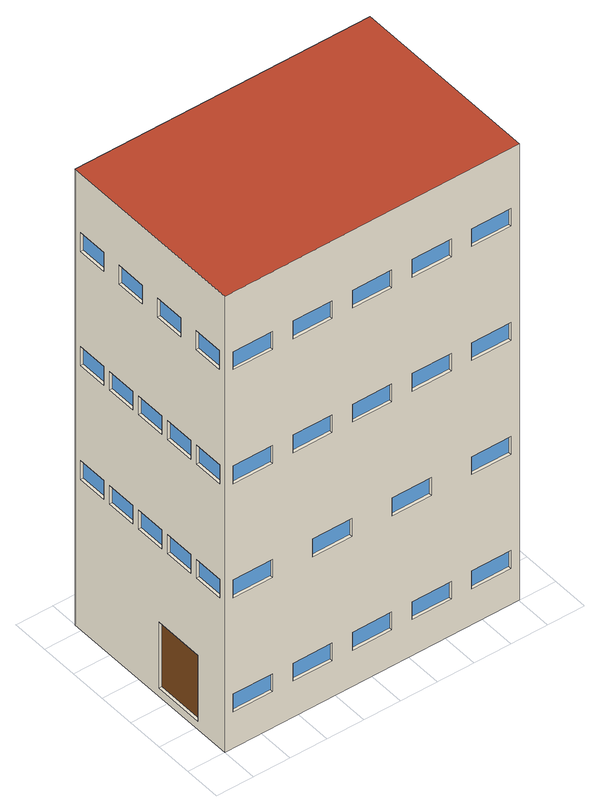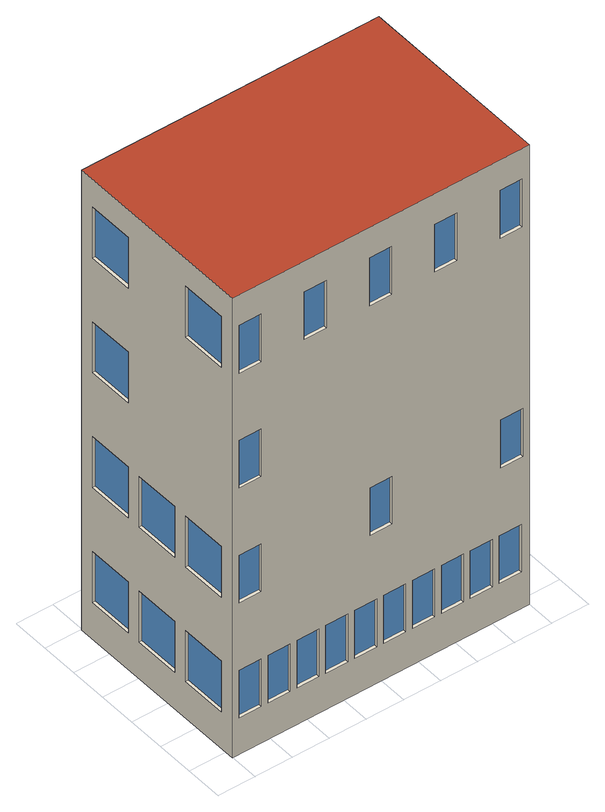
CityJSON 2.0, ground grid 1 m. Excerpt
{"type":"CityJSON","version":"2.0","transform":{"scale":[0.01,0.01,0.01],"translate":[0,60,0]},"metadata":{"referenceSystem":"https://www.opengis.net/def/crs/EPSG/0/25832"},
"CityObjects":{
"building1":{"type":"Building","attributes":{"dateOfConstruction":"2014-01-01","function":"Industrial","roofType":"Flat","storeysAboveGround":4},"geometry":[{"type":"MultiSurface","lod":"3","boundaries":[[[0,1,2,3]],[[4,5,6,7]],[[0,3,5,4],[8,9,10,11],[12,13,14,15],[16,17,18,19],[20,21,22,23],[24,25,26,27],[28,29,30,31],[32,33,34,35],[36,37,38,39],[40,41,42,43],[44,45,46,47],[48,49,50,51],[52,53,54,55],[56,57,58,59],[60,61,62,63],[64,65,66,67],[68,69,70,71],[72,73,74,75],[76,77,78,79],[80,81,82,83]],[[8,84,85,9]],[[8,11,86,84]],[[10,87,86,11]],[[10,9,85,87]],[[12,88,89,13]],[[12,15,90,88]],[[14,91,90,15]],[[14,13,89,91]],[[16,92,93,17]],[[16,19,94,92]],[[18,95,94,19]],[[18,17,93,95]],[[20,96,97,21]],[[20,23,98,96]],[[22,99,98,23]],[[22,21,97,99]],[[24,100,101,25]],[[24,27,102,100]],[[26,103,102,27]],[[26,25,101,103]],[[28,104,105,29]],[[28,31,106,104]],[[30,107,106,31]],[[30,29,105,107]],[[32,108,109,33]],[[32,35,110,108]],[[34,111,110,35]],[[34,33,109,111]],[[36,112,113,37]],[[36,39,114,112]],[[38,115,114,39]],[[38,37,113,115]],[[40,116,117,41]],[[40,43,118,116]],[[42,119,118,43]],[[42,41,117,119]],[[44,120,121,45]],[[44,47,122,120]],[[46,123,122,47]],[[46,45,121,123]],[[48,124,125,49]],[[48,51,126,124]],[[50,127,126,51]],[[50,49,125,127]],[[52,128,129,53]],[[52,55,130,128]],[[54,131,130,55]],[[54,53,129,131]],[[56,132,133,57]],[[56,59,134,132]],[[58,135,134,59]],[[58,57,133,135]],[[60,136,137,61]],[[60,63,138,136]],[[62,139,138,63]],[[62,61,137,139]],[[64,140,141,65]],[[64,67,142,140]],[[66,143,142,67]],[[66,65,141,143]],[[68,144,145,69]],[[68,71,146,144]],[[70,147,146,71]],[[70,69,145,147]],[[72,148,149,73]],[[72,75,150,148]],[[74,151,150,75]],[[74,73,149,151]],[[76,152,153,77]],[[76,79,154,152]],[[78,155,154,79]],[[78,77,153,155]],[[80,156,157,81]],[[80,83,158,156]],[[82,159,158,83]],[[82,81,157,159]],[[84,86,87,85]],[[88,90,91,89]],[[92,94,95,93]],[[96,98,99,97]],[[100,102,103,101]],[[104,106,107,105]],[[108,110,111,109]],[[112,114,115,113]],[[116,118,119,117]],[[120,122,123,121]],[[124,126,127,125]],[[128,130,131,129]],[[132,134,135,133]],[[136,138,139,137]],[[140,142,143,141]],[[144,146,147,145]],[[148,150,151,149]],[[152,154,155,153]],[[156,158,159,157]],[[3,2,6,5],[160,161,162,163],[164,165,166,167],[168,169,170,171],[172,173,174,175],[176,177,178,179],[180,181,182,183],[184,185,186,187],[188,189,190,191],[192,193,194,195]],[[160,196,197,161]],[[160,163,198,196]],[[162,199,198,163]],[[162,161,197,199]],[[164,200,201,165]],[[164,167,202,200]],[[166,203,202,167]],[[166,165,201,203]],[[168,204,205,169]],[[168,171,206,204]],[[170,207,206,171]],[[170,169,205,207]],[[172,208,209,173]],[[172,175,210,208]],[[174,211,210,175]],[[174,173,209,211]],[[176,212,213,177]],[[176,179,214,212]],[[178,215,214,179]],[[178,177,213,215]],[[180,216,217,181]],[[180,183,218,216]],[[182,219,218,183]],[[182,181,217,219]],[[184,220,221,185]],[[184,187,222,220]],[[186,223,222,187]],[[186,185,221,223]],[[188,224,225,189]],[[188,191,226,224]],[[190,227,226,191]],[[190,189,225,227]],[[192,228,229,193]],[[192,195,230,228]],[[194,231,230,195]],[[194,193,229,231]],[[196,198,199,197]],[[200,202,203,201]],[[204,206,207,205]],[[208,210,211,209]],[[212,214,215,213]],[[216,218,219,217]],[[220,222,223,221]],[[224,226,227,225]],[[228,230,231,229]],[[2,1,7,6],[232,233,234,235],[236,237,238,239],[240,241,242,243],[244,245,246,247],[248,249,250,251],[252,253,254,255],[256,257,258,259],[260,261,262,263],[264,265,266,267],[268,269,270,271],[272,273,274,275],[276,277,278,279],[280,281,282,283],[284,285,286,287],[288,289,290,291],[292,293,294,295],[296,297,298,299],[300,301,302,303],[304,305,306,307]],[[232,308,309,233]],[[232,235,310,308]],[[234,311,310,235]],[[234,233,309,311]],[[236,312,313,237]],[[236,239,314,312]],[[238,315,314,239]],[[238,237,313,315]],[[240,316,317,241]],[[240,243,318,316]],[[242,319,318,243]],[[242,241,317,319]],[[244,320,321,245]],[[244,247,322,320]],[[246,323,322,247]],[[246,245,321,323]],[[248,324,325,249]],[[248,251,326,324]],[[250,327,326,251]],[[250,249,325,327]],[[252,328,329,253]],[[252,255,330,328]],[[254,331,330,255]],[[254,253,329,331]],[[256,332,333,257]],[[256,259,334,332]],[[258,335,334,259]],[[258,257,333,335]],[[260,336,337,261]],[[260,263,338,336]],[[262,339,338,263]],[[262,261,337,339]],[[264,340,341,265]],[[264,267,342,340]],[[266,343,342,267]],[[266,265,341,343]],[[268,344,345,269]],[[268,271,346,344]],[[270,347,346,271]],[[270,269,345,347]],[[272,348,349,273]],[[272,275,350,348]],[[274,351,350,275]],[[274,273,349,351]],[[276,352,353,277]],[[276,279,354,352]],[[278,355,354,279]],[[278,277,353,355]],[[280,356,357,281]],[[280,283,358,356]],[[282,359,358,283]],[[282,281,357,359]],[[284,360,361,285]],[[284,287,362,360]],[[286,363,362,287]],[[286,285,361,363]],[[288,364,365,289]],[[288,291,366,364]],[[290,367,366,291]],[[290,289,365,367]],[[292,368,369,293]],[[292,295,370,368]],[[294,371,370,295]],[[294,293,369,371]],[[296,372,373,297]],[[296,299,374,372]],[[298,375,374,299]],[[298,297,373,375]],[[300,376,377,301]],[[300,303,378,376]],[[302,379,378,303]],[[302,301,377,379]],[[304,380,381,305]],[[304,307,382,380]],[[306,383,382,307]],[[306,305,381,383]],[[308,310,311,309]],[[312,314,315,313]],[[316,318,319,317]],[[320,322,323,321]],[[324,326,327,325]],[[328,330,331,329]],[[332,334,335,333]],[[336,338,339,337]],[[340,342,343,341]],[[344,346,347,345]],[[348,350,351,349]],[[352,354,355,353]],[[356,358,359,357]],[[360,362,363,361]],[[364,366,367,365]],[[368,370,371,369]],[[372,374,375,373]],[[376,378,379,377]],[[380,382,383,381]],[[1,0,4,7],[384,385,386,387],[388,389,390,391],[392,393,394,395],[396,397,398,399],[400,401,402,403],[404,405,406,407],[408,409,410,411],[412,413,414,415],[416,417,418,419],[420,421,422,423],[424,425,426,427],[428,429,430,431],[432,433,434,435],[436,437,438,439],[440,441,442,443]],[[384,444,445,385]],[[384,387,446,444]],[[386,447,446,387]],[[386,385,445,447]],[[388,448,449,389]],[[388,391,450,448]],[[390,451,450,391]],[[390,389,449,451]],[[392,452,453,393]],[[392,395,454,452]],[[394,455,454,395]],[[394,393,453,455]],[[396,456,457,397]],[[396,399,458,456]],[[398,459,458,399]],[[398,397,457,459]],[[400,460,461,401]],[[400,403,462,460]],[[402,463,462,403]],[[402,401,461,463]],[[404,464,465,405]],[[404,407,466,464]],[[406,467,466,407]],[[406,405,465,467]],[[408,468,469,409]],[[408,411,470,468]],[[410,471,470,411]],[[410,409,469,471]],[[412,472,473,413]],[[412,415,474,472]],[[414,475,474,415]],[[414,413,473,475]],[[416,476,477,417]],[[416,419,478,476]],[[418,479,478,419]],[[418,417,477,479]],[[420,480,481,421]],[[420,423,482,480]],[[422,483,482,423]],[[422,421,481,483]],[[424,484,485,425]],[[424,427,486,484]],[[426,487,486,427]],[[426,425,485,487]],[[428,488,489,429]],[[428,431,490,488]],[[430,491,490,431]],[[430,429,489,491]],[[432,492,493,433]],[[432,435,494,492]],[[434,495,494,435]],[[434,433,493,495]],[[436,496,497,437]],[[436,439,498,496]],[[438,499,498,439]],[[438,437,497,499]],[[440,500,501,441]],[[440,443,502,500]],[[442,503,502,443]],[[442,441,501,503]],[[444,446,447,445]],[[448,450,451,449]],[[452,454,455,453]],[[456,458,459,457]],[[460,462,463,461]],[[464,466,467,465]],[[468,470,471,469]],[[472,474,475,473]],[[476,478,479,477]],[[480,482,483,481]],[[484,486,487,485]],[[488,490,491,489]],[[492,494,495,493]],[[496,498,499,497]],[[500,502,503,501]]],"semantics":{"surfaces":[{"type":"GroundSurface"},{"type":"RoofSurface"},{"type":"WallSurface"},{"type":"Window"},{"type":"Door"}],"values":[0,1,2,2,2,2,2,2,2,2,2,2,2,2,2,2,2,2,2,2,2,2,2,2,2,2,2,2,2,2,2,2,2,2,2,2,2,2,2,2,2,2,2,2,2,2,2,2,2,2,2,2,2,2,2,2,2,2,2,2,2,2,2,2,2,2,2,2,2,2,2,2,2,2,2,2,2,2,2,3,3,3,3,3,3,3,3,3,3,3,3,3,3,3,3,3,3,3,2,2,2,2,2,2,2,2,2,2,2,2,2,2,2,2,2,2,2,2,2,2,2,2,2,2,2,2,2,2,2,2,2,2,2,2,2,3,3,3,3,3,3,3,3,3,2,2,2,2,2,2,2,2,2,2,2,2,2,2,2,2,2,2,2,2,2,2,2,2,2,2,2,2,2,2,2,2,2,2,2,2,2,2,2,2,2,2,2,2,2,2,2,2,2,2,2,2,2,2,2,2,2,2,2,2,2,2,2,2,2,2,2,2,2,2,2,2,2,2,2,2,2,3,3,3,3,3,3,3,3,3,3,3,3,3,3,3,3,3,3,3,2,2,2,2,2,2,2,2,2,2,2,2,2,2,2,2,2,2,2,2,2,2,2,2,2,2,2,2,2,2,2,2,2,2,2,2,2,2,2,2,2,2,2,2,2,2,2,2,2,2,2,2,2,2,2,2,2,2,2,2,2,4,3,3,3,3,3,3,3,3,3,3,3,3,3,3]}}]}
},
"vertices":[
[0,0,0],[0,522,0],[802,522,0],[802,0,0],[0,0,1308],[802,0,1308],[802,522,1308],[0,522,1308],[23,0,104],[23,0,155],[130,0,155],[130,0,104],[185,0,104],[185,0,155],[292,0,155],[292,0,104],[347,0,104],[347,0,155],[454,0,155],[454,0,104],[509,0,104],[509,0,155],[616,0,155],[616,0,104],[671,0,104],[671,0,155],[778,0,155],[778,0,104],[23,0,431],[23,0,482],[130,0,482],[130,0,431],[239,0,431],[239,0,482],[346,0,482],[346,0,431],[455,0,431],[455,0,482],[562,0,482],[562,0,431],[671,0,431],[671,0,482],[778,0,482],[778,0,431],[23,0,758],[23,0,809],[130,0,809],[130,0,758],[185,0,758],[185,0,809],[292,0,809],[292,0,758],[347,0,758],[347,0,809],[454,0,809],[454,0,758],[509,0,758],[509,0,809],[616,0,809],[616,0,758],[671,0,758],[671,0,809],[778,0,809],[778,0,758],[23,0,1085],[23,0,1136],[130,0,1136],[130,0,1085],[185,0,1085],[185,0,1136],[292,0,1136],[292,0,1085],[347,0,1085],[347,0,1136],[454,0,1136],[454,0,1085],[509,0,1085],[509,0,1136],[616,0,1136],[616,0,1085],[671,0,1085],[671,0,1136],[778,0,1136],[778,0,1085],[23,8,104],[23,8,155],[130,8,104],[130,8,155],[185,8,104],[185,8,155],[292,8,104],[292,8,155],[347,8,104],[347,8,155],[454,8,104],[454,8,155],[509,8,104],[509,8,155],[616,8,104],[616,8,155],[671,8,104],[671,8,155],[778,8,104],[778,8,155],[23,8,431],[23,8,482],[130,8,431],[130,8,482],[239,8,431],[239,8,482],[346,8,431],[346,8,482],[455,8,431],[455,8,482],[562,8,431],[562,8,482],[671,8,431],[671,8,482],[778,8,431],[778,8,482],[23,8,758],[23,8,809],[130,8,758],[130,8,809],[185,8,758],[185,8,809],[292,8,758],[292,8,809],[347,8,758],[347,8,809],[454,8,758],[454,8,809],[509,8,758],[509,8,809],[616,8,758],[616,8,809],[671,8,758],[671,8,809],[778,8,758],[778,8,809],[23,8,1085],[23,8,1136],[130,8,1085],[130,8,1136],[185,8,1085],[185,8,1136],[292,8,1085],[292,8,1136],[347,8,1085],[347,8,1136],[454,8,1085],[454,8,1136],[509,8,1085],[509,8,1136],[616,8,1085],[616,8,1136],[671,8,1085],[671,8,1136],[778,8,1085],[778,8,1136],[802,38,104],[802,38,249],[802,162,249],[802,162,104],[802,199,104],[802,199,249],[802,323,249],[802,323,104],[802,360,104],[802,360,249],[802,484,249],[802,484,104],[802,38,431],[802,38,576],[802,162,576],[802,162,431],[802,199,431],[802,199,576],[802,323,576],[802,323,431],[802,360,431],[802,360,576],[802,484,576],[802,484,431],[802,38,758],[802,38,903],[802,162,903],[802,162,758],[802,38,1085],[802,38,1230],[802,162,1230],[802,162,1085],[802,360,1085],[802,360,1230],[802,484,1230],[802,484,1085],[794,38,104],[794,38,249],[794,162,104],[794,162,249],[794,199,104],[794,199,249],[794,323,104],[794,323,249],[794,360,104],[794,360,249],[794,484,104],[794,484,249],[794,38,431],[794,38,576],[794,162,431],[794,162,576],[794,199,431],[794,199,576],[794,323,431],[794,323,576],[794,360,431],[794,360,576],[794,484,431],[794,484,576],[794,38,758],[794,38,903],[794,162,758],[794,162,903],[794,38,1085],[794,38,1230],[794,162,1085],[794,162,1230],[794,360,1085],[794,360,1230],[794,484,1085],[794,484,1230],[784,522,104],[784,522,240],[724,522,240],[724,522,104],[706,522,104],[706,522,240],[646,522,240],[646,522,104],[628,522,104],[628,522,240],[568,522,240],[568,522,104],[550,522,104],[550,522,240],[490,522,240],[490,522,104],[472,522,104],[472,522,240],[412,522,240],[412,522,104],[394,522,104],[394,522,240],[334,522,240],[334,522,104],[316,522,104],[316,522,240],[256,522,240],[256,522,104],[238,522,104],[238,522,240],[178,522,240],[178,522,104],[160,522,104],[160,522,240],[100,522,240],[100,522,104],[82,522,104],[82,522,240],[22,522,240],[22,522,104],[784,522,431],[784,522,567],[724,522,567],[724,522,431],[431,522,431],[431,522,567],[371,522,567],[371,522,431],[78,522,431],[78,522,567],[18,522,567],[18,522,431],[784,522,758],[784,522,894],[724,522,894],[724,522,758],[784,522,1085],[784,522,1221],[724,522,1221],[724,522,1085],[608,522,1085],[608,522,1221],[548,522,1221],[548,522,1085],[432,522,1085],[432,522,1221],[372,522,1221],[372,522,1085],[256,522,1085],[256,522,1221],[196,522,1221],[196,522,1085],[80,522,1085],[80,522,1221],[20,522,1221],[20,522,1085],[784,514,104],[784,514,240],[724,514,104],[724,514,240],[706,514,104],[706,514,240],[646,514,104],[646,514,240],[628,514,104],[628,514,240],[568,514,104],[568,514,240],[550,514,104],[550,514,240],[490,514,104],[490,514,240],[472,514,104],[472,514,240],[412,514,104],[412,514,240],[394,514,104],[394,514,240],[334,514,104],[334,514,240],[316,514,104],[316,514,240],[256,514,104],[256,514,240],[238,514,104],[238,514,240],[178,514,104],[178,514,240],[160,514,104],[160,514,240],[100,514,104],[100,514,240],[82,514,104],[82,514,240],[22,514,104],[22,514,240],[784,514,431],[784,514,567],[724,514,431],[724,514,567],[431,514,431],[431,514,567],[371,514,431],[371,514,567],[78,514,431],[78,514,567],[18,514,431],[18,514,567],[784,514,758],[784,514,894],[724,514,758],[724,514,894],[784,514,1085],[784,514,1221],[724,514,1085],[724,514,1221],[608,514,1085],[608,514,1221],[548,514,1085],[548,514,1221],[432,514,1085],[432,514,1221],[372,514,1085],[372,514,1221],[256,514,1085],[256,514,1221],[196,514,1085],[196,514,1221],[80,514,1085],[80,514,1221],[20,514,1085],[20,514,1221],[0,230,24],[0,230,214],[0,93,214],[0,93,24],[0,503,431],[0,503,485],[0,421,485],[0,421,431],[0,402,431],[0,402,485],[0,320,485],[0,320,431],[0,301,431],[0,301,485],[0,219,485],[0,219,431],[0,200,431],[0,200,485],[0,118,485],[0,118,431],[0,99,431],[0,99,485],[0,17,485],[0,17,431],[0,503,758],[0,503,812],[0,421,812],[0,421,758],[0,402,758],[0,402,812],[0,320,812],[0,320,758],[0,301,758],[0,301,812],[0,219,812],[0,219,758],[0,200,758],[0,200,812],[0,118,812],[0,118,758],[0,99,758],[0,99,812],[0,17,812],[0,17,758],[0,503,1085],[0,503,1139],[0,421,1139],[0,421,1085],[0,369,1085],[0,369,1139],[0,287,1139],[0,287,1085],[0,235,1085],[0,235,1139],[0,153,1139],[0,153,1085],[0,101,1085],[0,101,1139],[0,19,1139],[0,19,1085],[8,230,24],[8,230,214],[8,93,24],[8,93,214],[8,503,431],[8,503,485],[8,421,431],[8,421,485],[8,402,431],[8,402,485],[8,320,431],[8,320,485],[8,301,431],[8,301,485],[8,219,431],[8,219,485],[8,200,431],[8,200,485],[8,118,431],[8,118,485],[8,99,431],[8,99,485],[8,17,431],[8,17,485],[8,503,758],[8,503,812],[8,421,758],[8,421,812],[8,402,758],[8,402,812],[8,320,758],[8,320,812],[8,301,758],[8,301,812],[8,219,758],[8,219,812],[8,200,758],[8,200,812],[8,118,758],[8,118,812],[8,99,758],[8,99,812],[8,17,758],[8,17,812],[8,503,1085],[8,503,1139],[8,421,1085],[8,421,1139],[8,369,1085],[8,369,1139],[8,287,1085],[8,287,1139],[8,235,1085],[8,235,1139],[8,153,1085],[8,153,1139],[8,101,1085],[8,101,1139],[8,19,1085],[8,19,1139]
]}
